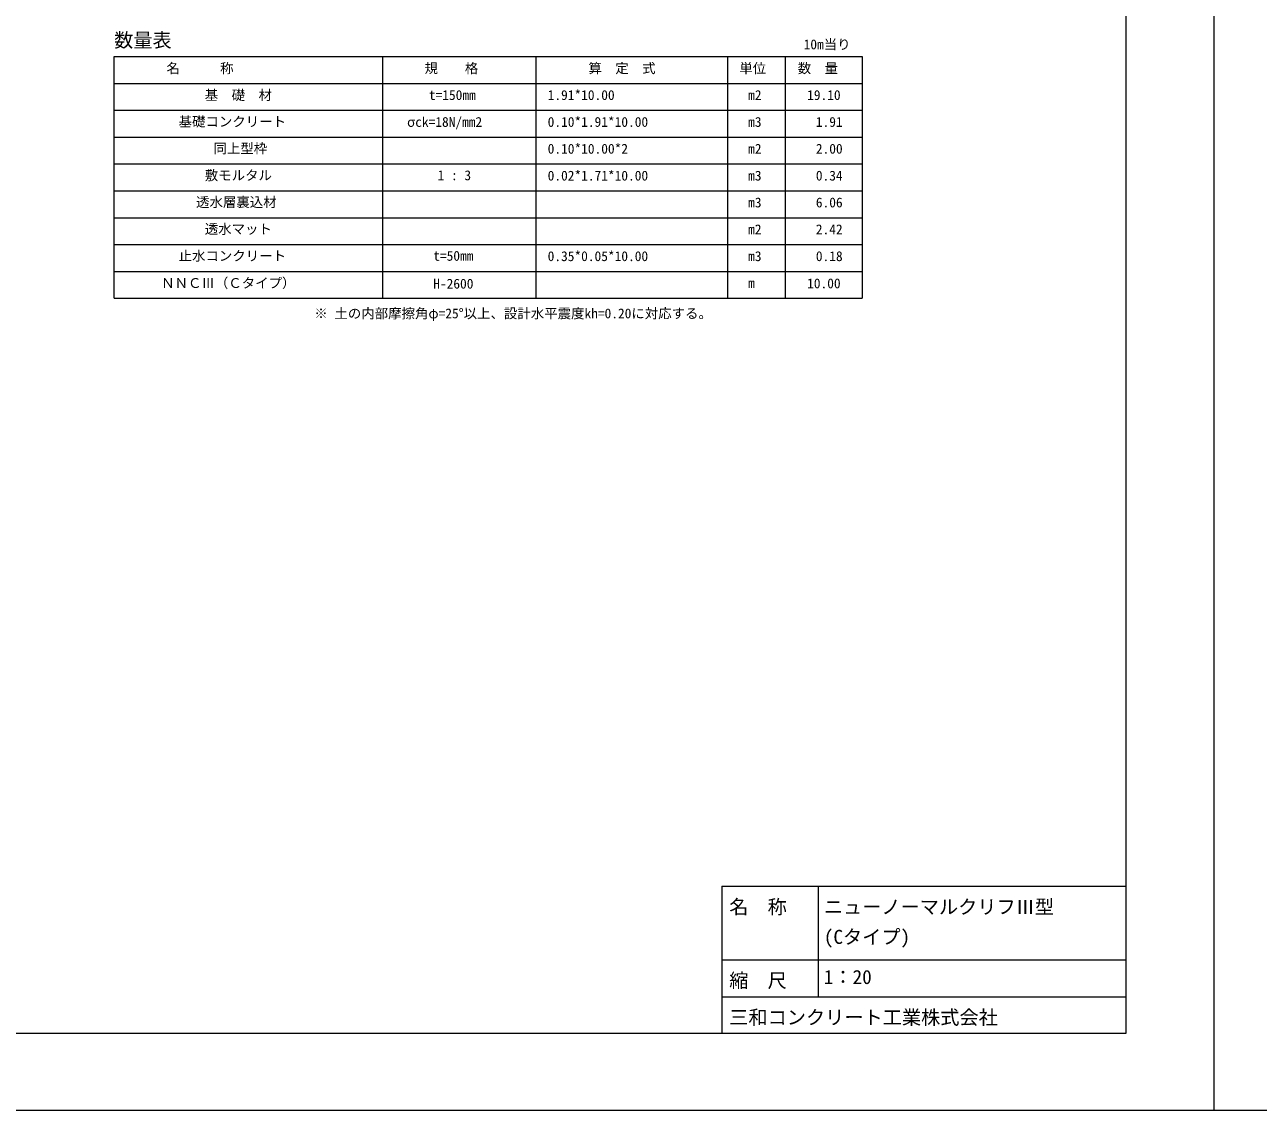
# Model space of a CAD drawing. Units: millimetres, scale not verified. Extents: x 0 to 252300, y 59400 to 118800.
# Drawn here: x 137195 to 169350, y 59400 to 87703 of the extents above; entities that cross this region are included whole.
import ezdxf
from ezdxf.enums import TextEntityAlignment as Align

# ---------------------------------------------------------------- set-up
doc = ezdxf.new("R2010")
doc.units = ezdxf.units.MM
doc.header["$LTSCALE"] = 300
for name, color, linetype in [('D-MTR', 1, 'Continuous'), ('D-MTR-TXT', 1, 'Continuous'), ('D-TTL-TXT（文字）', 1, 'Continuous')]:
    doc.layers.add(name, color=color, linetype=linetype)
for name, color, linetype, lineweight in [('D-MTR-FRAM', 7, 'Continuous', 18), ('D-TTL(外枠）', 2, 'Continuous', 18), ('DEFPOINTS_3', 7, 'Continuous', 18)]:
    doc.layers.add(name, color=color, linetype=linetype, lineweight=lineweight)
doc.styles.add('ＭＳ ゴシック', font='')
doc.styles.get('ＭＳ ゴシック').set_extended_font_data('MS Gothic')

msp = doc.modelspace()

# ---------------------------------------------------------------- linework, layer by layer
at = {"layer": 'D-MTR-FRAM'}
for p, q in [((139526.8, 86870.7), (159026.8, 86870.7)), ((139526.8, 80570.7), (139526.8, 86870.7)), ((146526.8, 80570.7), (146526.8, 86870.7)), ((150526.8, 80570.7), (150526.8, 86870.7)), ((155526.8, 80570.7), (155526.8, 86870.7)), ((157026.8, 80570.7), (157026.8, 86870.7)), ((157026.8, 80570.7), (157026.8, 86870.7)), ((159026.8, 86870.7), (159026.8, 80570.7)), ((139526.8, 86170.7), (159026.8, 86170.7)), ((139526.8, 85470.7), (159026.8, 85470.7)), ((139526.8, 84770.7), (159026.8, 84770.7)), ((139526.8, 84070.7), (159026.8, 84070.7)), ((139526.8, 83370.7), (159026.8, 83370.7)), ((139526.8, 82670.7), (159026.8, 82670.7)), ((139526.8, 81970.7), (159026.8, 81970.7)), ((139526.8, 81270.7), (159026.8, 81270.7)), ((139526.8, 80570.7), (159026.8, 80570.7))]:
    msp.add_line(p, q, dxfattribs=at)
at = {"layer": 'D-TTL(外枠）'}
for p, q in [((165900, 116800), (165900, 61400)), ((155366.5, 65240), (165900, 65240)), ((155366.5, 65240), (155366.5, 61400)), ((157877.6, 65240), (157877.6, 62360)), ((155366.5, 63320), (165900, 63320)), ((155366.5, 62360), (165900, 62360)), ((165900, 61400), (86400, 61400))]:
    msp.add_line(p, q, dxfattribs=at)
at = {"layer": 'DEFPOINTS_3'}
for p, q in [((168200, 59400), (168200, 118800)), ((168200, 59400), (168200, 118800)), ((84100, 59400), (168200, 59400)), ((168200, 59400), (252300, 59400))]:
    msp.add_line(p, q, dxfattribs=at)

# ---------------------------------------------------------------- texts
at = {"layer": 'D-MTR', "style": 'ＭＳ ゴシック'}
msp.add_text('数量表', height=366.6, dxfattribs=at).set_placement((139526.8, 87004), align=Align.BOTTOM_LEFT)
at = {"layer": 'D-MTR-TXT', "style": 'ＭＳ ゴシック'}
for s, p in [('10m当り', (157499, 86984)), ('名\u3000\u3000\u3000称', (140889.8, 86362.1)), ('規\u3000\u3000格', (147617.2, 86362.1)), ('算\u3000定\u3000式', (151889.8, 86362.1)), ('単位', (155822, 86362.1)), ('数\u3000量', (157344.6, 86362.1)), ('基\u3000礎\u3000材', (141889.8, 85662.1)), ('t=150mm', (147730.9, 85662.1)), ('1.91*10.00', (150826.8, 85662.1)), ('m2', (156051.8, 85662.1)), ('19.10', (157589.8, 85662.1)), ('基礎コンクリート', (141207.6, 84971.1)), ('σck=18N/mm2', (147162.4, 84962.1)), ('0.10*1.91*10.00', (150826.8, 84962.1)), ('m3', (156051.8, 84962.1)), ('1.91', (157817.2, 84962.1)), ('同上型枠', (142117.2, 84271.1)), ('0.10*10.00*2', (150826.8, 84262.1)), ('m2', (156051.8, 84262.1)), ('2.00', (157817.2, 84262.1)), ('敷モルタル', (141889.8, 83571.1)), ('1 : 3', (147958.3, 83571.1)), ('0.02*1.71*10.00', (150826.8, 83562.1)), ('m3', (156051.8, 83562.1)), ('0.34', (157817.2, 83562.1)), ('透水層裏込材', (141662.4, 82871.1)), ('m3', (156051.8, 82862.1)), ('6.06', (157817.2, 82862.1)), ('透水マット', (141889.8, 82171.1)), ('m2', (156051.8, 82162.1)), ('2.42', (157817.2, 82162.1)), ('止水コンクリート', (141207.6, 81471.1)), ('t=50mm', (147844.6, 81471.1)), ('0.35*0.05*10.00', (150826.8, 81462.1)), ('m3', (156051.8, 81462.1)), ('0.18', (157817.2, 81462.1)), ('ＮＮＣⅢ（Ｃタイプ）', (140752.7, 80762.1)), ('H-2600', (147844.6, 80745.7)), ('m', (156051.8, 80762.1)), ('10.00', (157589.8, 80753.1)), ('※ 土の内部摩擦角φ=25°以上、設計水平震度kh=0.20に対応する。', (144744.1, 79969.7))]:
    msp.add_text(s, height=256.6, dxfattribs=at).set_placement(p, align=Align.BOTTOM_LEFT)
at = {"layer": 'D-TTL-TXT（文字）', "style": 'ＭＳ ゴシック'}
for s, p in [('名\u3000称', (155559.6, 64411.4)), ('ニューノーマルクリフⅢ型', (158025.3, 64411.4)), ('(Cタイプ)', (158025.3, 63628.3)), ('1：20', (158025.3, 62582.7)), ('縮\u3000尺', (155559.6, 62491.4)), ('三和コンクリート工業株式会社', (155559.6, 61531.4))]:
    msp.add_text(s, height=366.6, dxfattribs=at).set_placement(p, align=Align.BOTTOM_LEFT)

doc.saveas('drawing.dxf')
